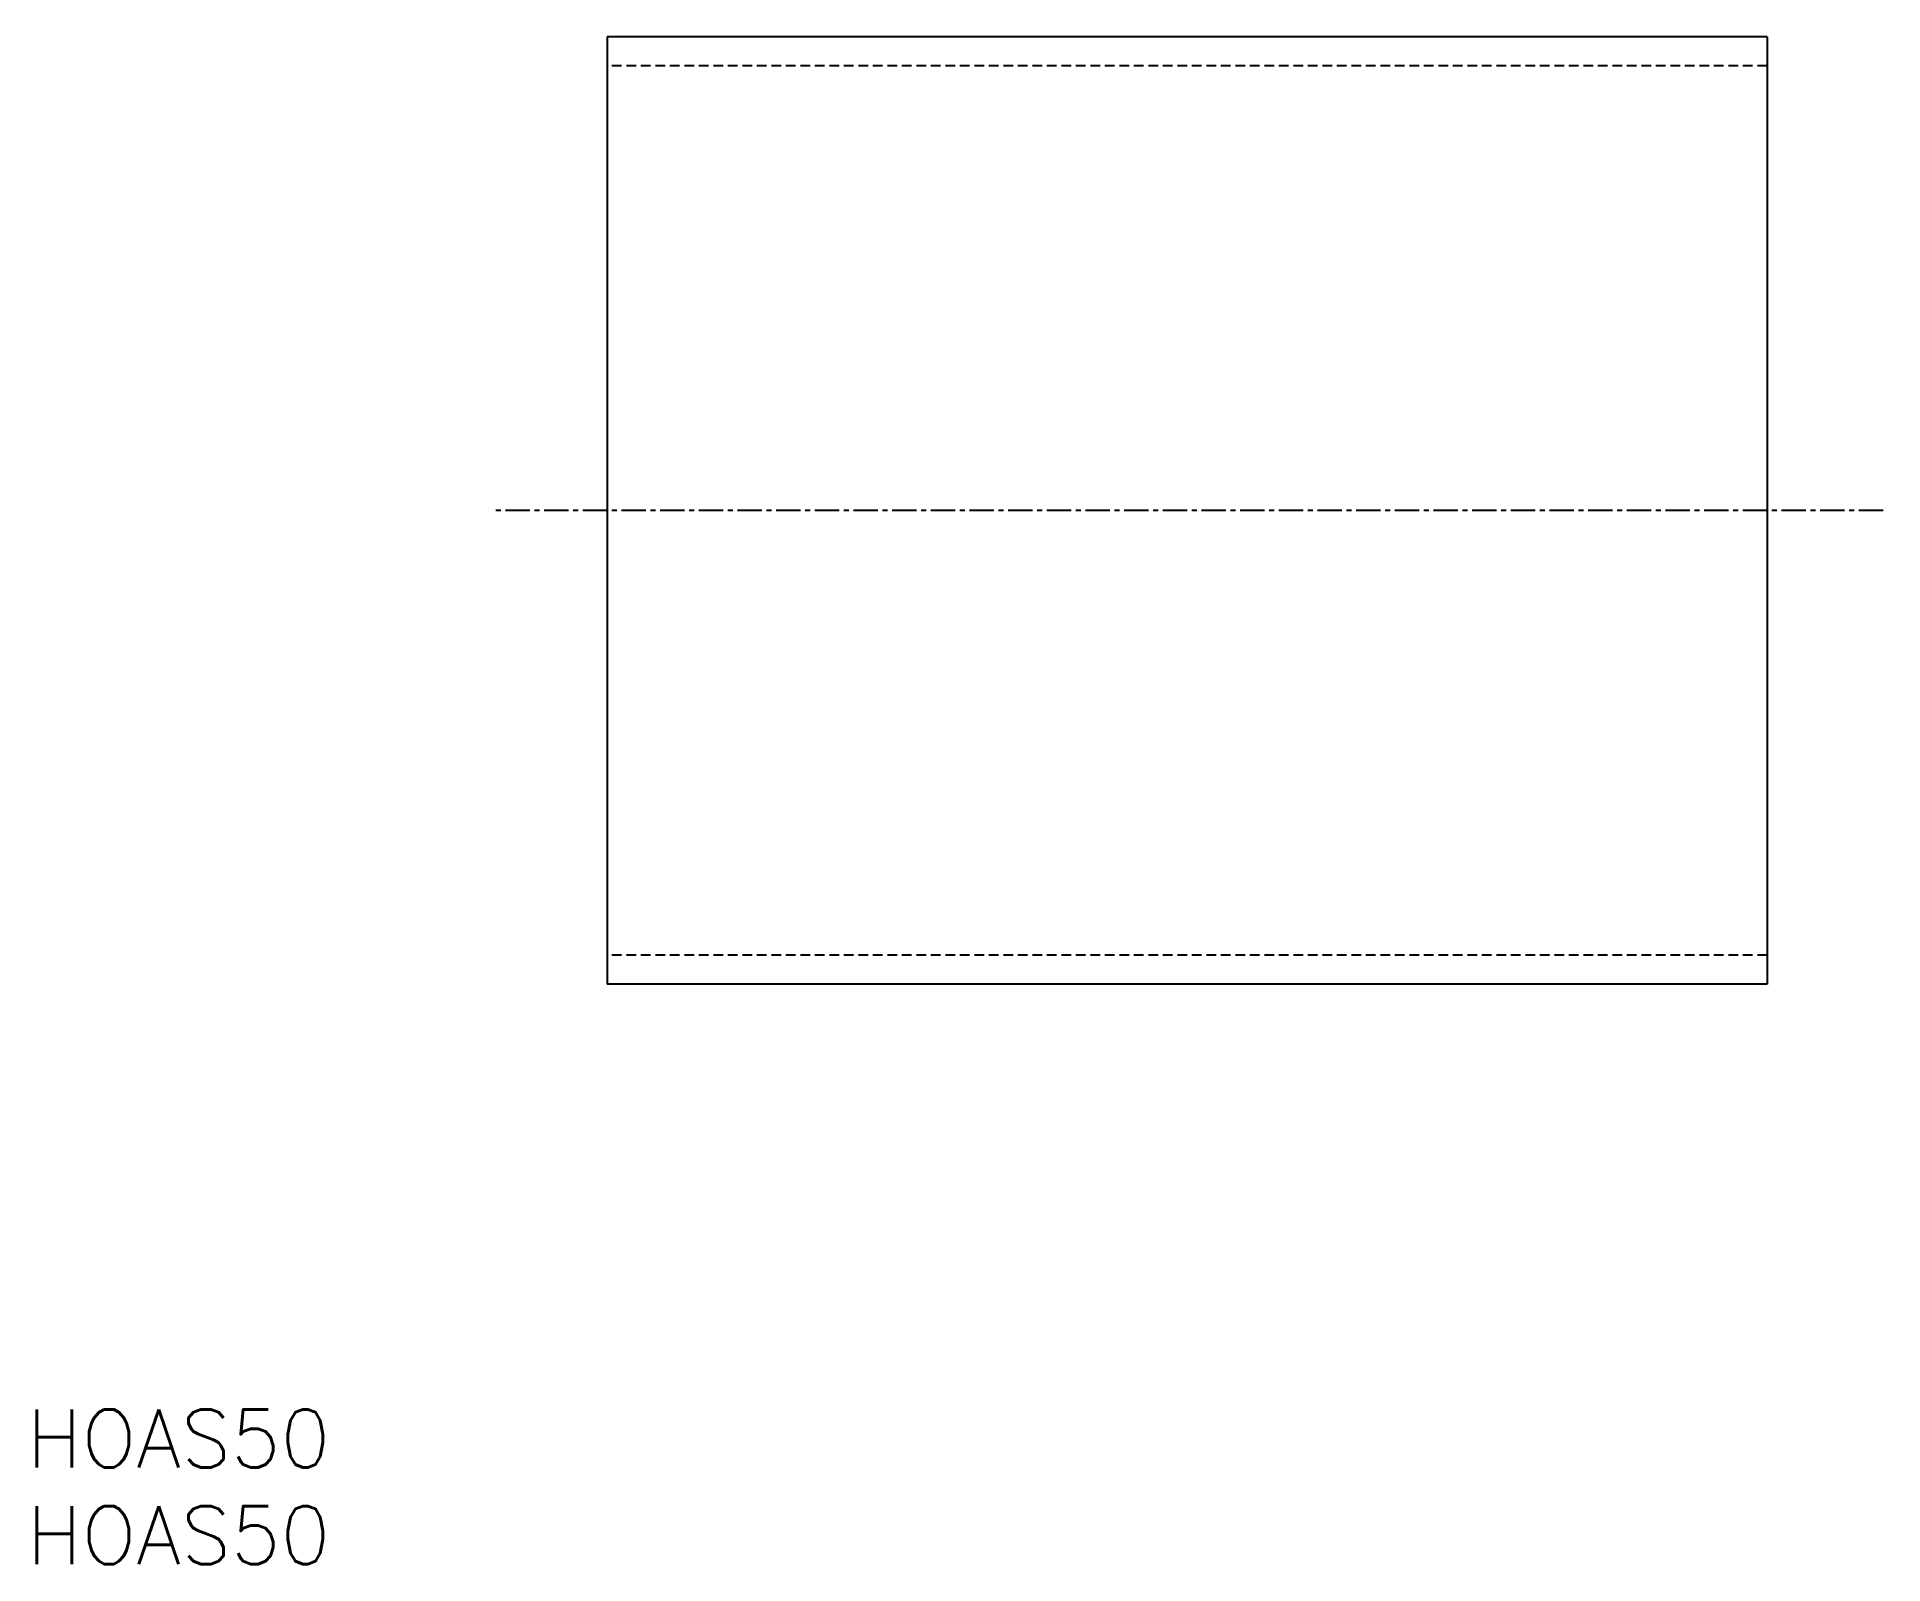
# Model space of a CAD drawing. Extents: x 0.5 to 96, y 0 to 79.
import ezdxf

# ---------------------------------------------------------------- set-up
doc = ezdxf.new("R2010")
doc.units = 0
doc.linetypes.add('CENTER', pattern=[2, 1.25, -0.25, 0.25, -0.25])
doc.linetypes.add('DASHED', pattern=[0.75, 0.5, -0.25])
doc.layers.get('0').update_dxf_attribs({"linetype": 'CONTINUOUS'})
doc.layers.add('CENTER', color=1, linetype='CENTER')
doc.styles.get("Standard").update_dxf_attribs({"font": 'txt.shx'})

# ---------------------------------------------------------------- blocks, each defined once
blk = doc.blocks.new('*U3')
at = {"color": 7, "linetype": 'CONTINUOUS'}
blk.add_text('HOAS50', height=3, dxfattribs=at).set_placement((0, 0))
blk = doc.blocks.new('*U4')
at = {"color": 7, "linetype": 'CONTINUOUS'}
blk.add_text('HOAS50', height=3, dxfattribs=at).set_placement((0, 5))

msp = doc.modelspace()

# ---------------------------------------------------------------- linework, layer by layer
at = {"color": 7, "linetype": 'CONTINUOUS'}
for p, q in [((30, 79), (30, 30)), ((90, 79), (30, 79)), ((90, 79), (90, 30)), ((90, 30), (30, 30))]:
    msp.add_line(p, q, dxfattribs=at)
at = {"color": 3, "linetype": 'DASHED'}
for p, q in [((90, 77.5), (30, 77.5)), ((90, 31.5), (30, 31.5))]:
    msp.add_line(p, q, dxfattribs=at)
at = {"layer": 'CENTER', "color": 1, "linetype": 'CENTER'}
msp.add_line((96, 54.5), (24, 54.5), dxfattribs=at)

# ---------------------------------------------------------------- block references
at = {"color": 7, "linetype": 'CONTINUOUS'}
for name in ['*U4', '*U3']:
    msp.add_blockref(name, (0, 0), dxfattribs=at)

doc.saveas('drawing.dxf')
